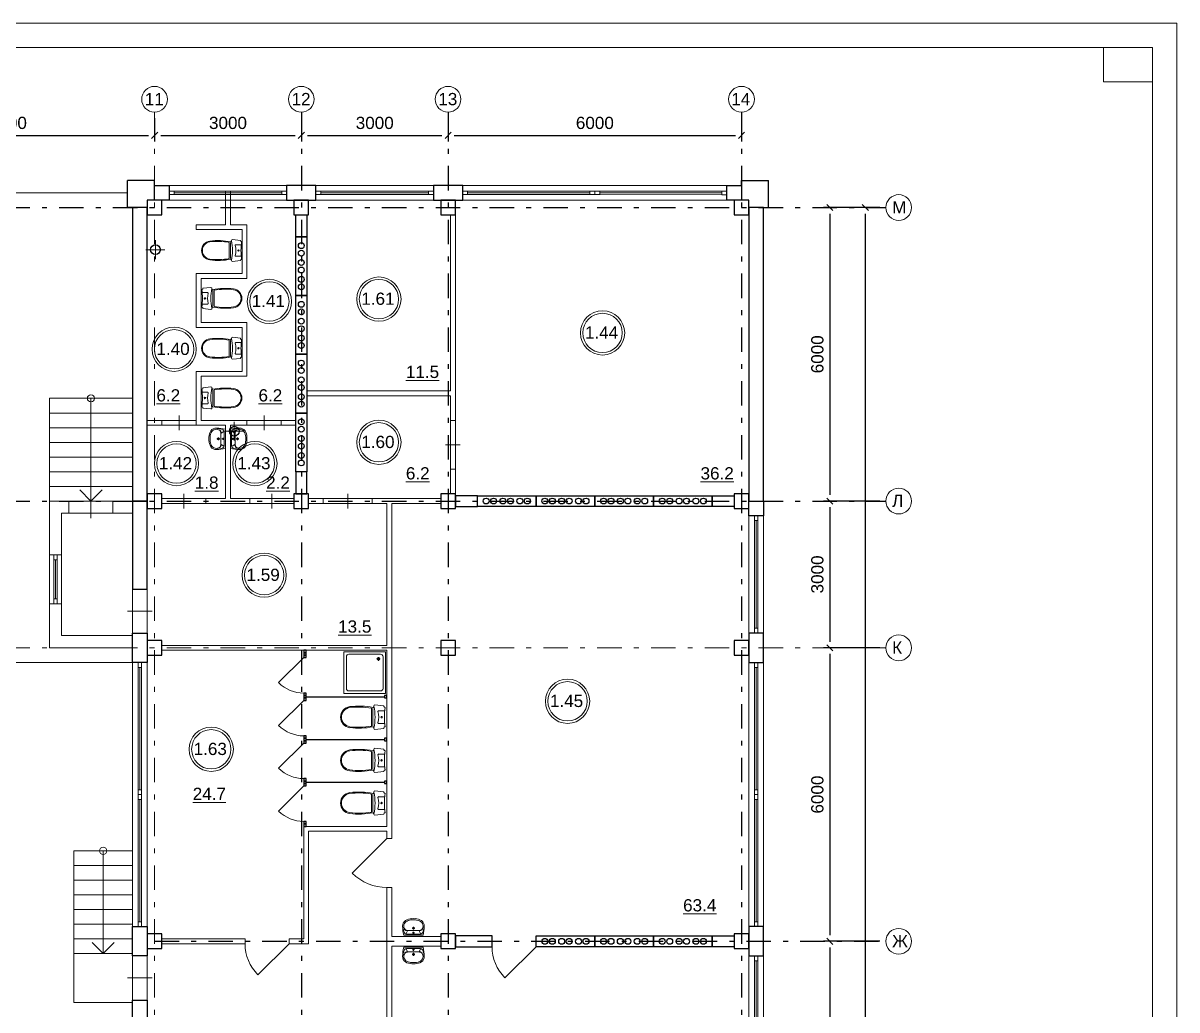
# Model space of a CAD drawing. Header units: metres. Extents: x -306 to 273, y -329 to 512.
# Drawn here: x 47.48 to 71.07, y 414.38 to 434.55 of the extents above; entities that cross this region are included whole.
import ezdxf
from ezdxf.enums import TextEntityAlignment as Align

# ---------------------------------------------------------------- set-up
doc = ezdxf.new("R2010")
doc.units = ezdxf.units.M
doc.header["$MEASUREMENT"] = 0
for name, pattern in [('( Dashdot )', [1.001, 0.5, -0.25, 0.001, -0.25]), ('DGN Style 3', [9.681301, 6.915215, -2.766086]), ('DGN Style 4', [17.066964, 8.528152, -4.264076, 0.01066, -4.264076])]:
    doc.linetypes.add(name, pattern=pattern)
doc.layers.get('DEFPOINTS').update_dxf_attribs({"lineweight": 0})
doc.layers.add('Level 50', color=7, linetype='Continuous', lineweight=0)
doc.styles.add('Standard_0', font='arial.ttf')
doc.styles.add('Style-Arial', font='arial.ttf')
doc.dimstyles.get("Standard").update_dxf_attribs({"dimtxt": 0.00018, "dimasz": 0.00018, "dimexe": 0.0002, "dimexo": 0.0625, "dimgap": 9e-05, "dimtad": 0, "dimtih": 1, "dimtoh": 1, "dimdec": 4, "dimlfac": 1000, "dimzin": 0, "dimdsep": 46, "dimtxsty": 'Standard_0', "dimcen": 9e-05, "dimadec": 0, "dimazin": 0, "dimtfac": 1, "dimtdec": 4, "dimtofl": 0, "dimtmove": 0, "dimatfit": 0, "dimfxl": 0.01, "dimfxlon": 1, "dimtolj": 1, "dimtzin": 0, "dimarcsym": 0})

# ---------------------------------------------------------------- blocks, each defined once
blk = doc.blocks.new('*U1661')
at = {"color": 7, "linetype": 'Continuous', "lineweight": 30}
for p, q in [((0.275, 0.275), (-0.275, 0.275)), ((-0.275, -0.275), (-0.275, 0.275)), ((0.275, 0.175), (0.275, 0.275)), ((-0.175, -0.275), (-0.275, -0.275))]:
    blk.add_line(p, q, dxfattribs=at)
blk = doc.blocks.new('*U1658')
at = {"color": 7, "linetype": 'Continuous', "lineweight": 0}
blk.add_line((-1.1, 0), (1.1, 0), dxfattribs=at)
at = {"color": 7, "linetype": 'Continuous', "lineweight": 13, "flags": 128}
for points in [[(-1.1, -0.035), (-1.2, -0.035), (-1.2, 0.035), (-1.1, 0.035), (-1.1, -0.035)], [(1.2, -0.035), (1.1, -0.035), (1.1, 0.035), (1.2, 0.035), (1.2, -0.035)]]:
    blk.add_lwpolyline(points, close=True, dxfattribs=at)
at = {"color": 7, "linetype": 'Continuous', "lineweight": 0, "flags": 128}
blk.add_lwpolyline([(-1.1, 0.035), (1.1, 0.035), (1.1, -0.035), (-1.1, -0.035), (-1.1, 0.035)], close=True, dxfattribs=at)
blk = doc.blocks.new('*U1656')
at = {"color": 7, "linetype": 'Continuous', "lineweight": 0}
blk.add_line((1.25, 0), (-1.25, 0), dxfattribs=at)
at = {"color": 7, "linetype": 'Continuous', "lineweight": 13, "flags": 128}
for points in [[(-1.35, 0.035), (-1.25, 0.035), (-1.25, -0.035), (-1.35, -0.035), (-1.35, 0.035)], [(1.25, 0.035), (1.35, 0.035), (1.35, -0.035), (1.25, -0.035), (1.25, 0.035)]]:
    blk.add_lwpolyline(points, close=True, dxfattribs=at)
at = {"color": 7, "linetype": 'Continuous', "lineweight": 0, "flags": 128}
blk.add_lwpolyline([(-1.25, 0.035), (1.25, 0.035), (1.25, -0.035), (-1.25, -0.035), (-1.25, 0.035)], close=True, dxfattribs=at)
blk = doc.blocks.new('*U1657')
at = {"color": 7, "linetype": 'Continuous', "lineweight": 0}
blk.add_line((1.25, 0.001), (-1.25, -0.001), dxfattribs=at)
at = {"color": 7, "linetype": 'Continuous', "lineweight": 13, "flags": 128}
for points in [[(-1.35, 0.034), (-1.25, 0.034), (-1.25, -0.036), (-1.35, -0.036), (-1.35, 0.034)], [(1.25, 0.036), (1.35, 0.036), (1.35, -0.034), (1.25, -0.034), (1.25, 0.036)]]:
    blk.add_lwpolyline(points, close=True, dxfattribs=at)
at = {"color": 7, "linetype": 'Continuous', "lineweight": 0, "flags": 128}
blk.add_lwpolyline([(-1.25, 0.034), (1.25, 0.036), (1.25, -0.034), (-1.25, -0.036), (-1.25, 0.034)], close=True, dxfattribs=at)
blk = doc.blocks.new('*U1655')
at = {"color": 7, "linetype": 'Continuous', "lineweight": 30, "flags": 128}
blk.add_lwpolyline([(-0.11, -0.6), (-0.11, 0.6), (0.11, 0.6), (0.11, -0.6), (-0.11, -0.6)], close=True, dxfattribs=at)
at = {"color": 7, "linetype": 'Continuous', "lineweight": 30}
for centre in [(0, 0.421), (0, 0.268), (0, 0.077), (0, -0.077), (0, -0.268), (0, -0.421)]:
    blk.add_circle(centre, 0.06, dxfattribs=at)
blk = doc.blocks.new('*U1740')
at = {"color": 7, "linetype": 'Continuous', "lineweight": 0}
blk.add_line((0, 0.15), (0, -0.15), dxfattribs=at)
at = {"color": 7, "linetype": 'Continuous', "lineweight": 0, "flags": 128}
blk.add_lwpolyline([(-0.5, 0.05), (0.5, 0.05), (0.5, -0.05), (-0.5, -0.05), (-0.5, 0.05)], close=True, dxfattribs=at)
blk = doc.blocks.new('*U1691')
at = {"color": 7, "linetype": 'Continuous', "lineweight": 0}
blk.add_line((0, 0.15), (0, -0.15), dxfattribs=at)
at = {"color": 7, "linetype": 'Continuous', "lineweight": 0, "flags": 128}
blk.add_lwpolyline([(-0.45, 0.05), (0.45, 0.05), (0.45, -0.05), (-0.45, -0.05), (-0.45, 0.05)], close=True, dxfattribs=at)
blk = doc.blocks.new('ум9')
at = {"color": 252, "lineweight": 13}
for p, q in [((0.317, 0), (-0.317, 0)), ((-0.237, -0.059), (-0.19, -0.143)), ((0.228, -0.039), (-0.228, -0.039)), ((0.185, -0.156), (-0.171, -0.156)), ((0.046, -0.234), (-0.046, -0.234)), ((0.035, -0.08), (-0.035, -0.08)), ((0, -0.115), (0, -0.045)), ((0, -0.189), (0, -0.28)), ((0.237, -0.059), (0.19, -0.143))]:
    blk.add_line(p, q, dxfattribs=at)
for centre, radius in [((0, -0.234), 0.0351), ((0, -0.08), 0.0221), ((0, -0.234), 0.0221)]:
    blk.add_circle(centre, radius, dxfattribs=at)
for centre, radius, start, end in [((1.163, -0.334), 1.518, 167.3206, 178.6525), ((-0.135, -0.304), 0.22, 178.312, 234.1043), ((-0.355, -0.298), 0.00065, 358.312, 358.6525), ((0.089, -0.267), 0.429, 154.5977, 180.3349), ((-0.317, -0.001), 0.00065, 90, 167.3206), ((-0.135, -0.303), 0.18, 141.0504, 245.2718), ((-0.228, -0.117), 0.078, 90, 154.5977), ((-0.135, -0.303), 0.193, 141.0504, 147.7493), ((-0.181, -0.302), 0.159, 98.7111, 129.9424), ((-0.181, -0.302), 0.146, 86.1548, 129.9424), ((0.181, -0.302), 0.146, 50.0576, 93.8452), ((0.181, -0.302), 0.159, 50.0576, 81.2889), ((0.135, -0.303), 0.18, 294.7282, 38.9496), ((0.228, -0.117), 0.078, 25.4023, 90), ((0.135, -0.304), 0.22, 305.8957, 1.688), ((0.135, -0.303), 0.193, 32.2507, 38.9496), ((-0.089, -0.267), 0.429, 359.6651, 25.4023), ((0.317, -0.001), 0.00065, 12.6794, 90), ((-1.163, -0.334), 1.518, 1.3475, 12.6794), ((0.355, -0.298), 0.00065, 181.3475, 181.688), ((-0.035, -0.093), 0.452, 239.6448, 267.5368), ((-0.035, -0.093), 0.413, 244.8898, 267.5368), ((0, 0.104), 0.65, 265.1692, 274.8308), ((0, 0.104), 0.611, 265.1692, 274.8308), ((0.035, -0.093), 0.413, 272.4632, 300.3552), ((0.035, -0.093), 0.452, 272.4632, 300.3552)]:
    blk.add_arc(centre, radius, start, end, dxfattribs=at)
blk = doc.blocks.new('ун2')
at = {"color": 252, "lineweight": 13}
for p, q in [((-0.131, -0.114), (-0.131, 0.006)), ((0.131, -0.114), (0.131, 0.006)), ((-0.25, -0.194), (-0.229, -0.012)), ((0, -0.235), (-0.168, -0.235)), ((0, -0.235), (0.168, -0.235)), ((0.25, -0.194), (0.229, -0.012)), ((0, -0.266), (-0.184, -0.266)), ((0, -0.266), (0.184, -0.266))]:
    blk.add_line(p, q, dxfattribs=at)
blk.add_circle((0, -0.058), 0.0157, dxfattribs=at)
for centre, radius, start, end in [((-0.225, 0.014), 0.0259, 262.0147, 1.5137), ((0, 1.373), 1.373, 261.6431, 278.3569), ((0.225, 0.014), 0.0258, 178.1572, 278.1058), ((-0.226, -0.192), 0.0242, 185.3126, 270.5398), ((0, -1.267), 1.076, 77.8721, 102.1279), ((1.292, -0.524), 1.518, 168.8327, 186.9654), ((-0.169, -0.152), 0.0829, 229.7034, 270.7895), ((-0.115, -0.115), 0.0166, 175.2998, 270.088), ((0, -0.594), 0.477, 76.0614, 103.9386), ((0.115, -0.115), 0.0166, 269.912, 4.7002), ((0.169, -0.152), 0.0829, 269.2105, 310.2966), ((-1.292, -0.524), 1.518, 353.0346, 11.1673), ((0.226, -0.192), 0.0242, 269.4602, 354.6874), ((1.29, -0.524), 1.497, 170.087, 187.0749), ((-1.29, -0.524), 1.497, 352.9251, 9.913), ((0, -0.679), 0.217, 187.7539, 269.9084), ((0, -0.679), 0.198, 188.5249, 269.9084), ((0, -0.679), 0.198, 270.0916, 351.4751), ((0, -0.679), 0.217, 270.0916, 352.2461)]:
    blk.add_arc(centre, radius, start, end, dxfattribs=at)
blk = doc.blocks.new('*U1692')
at = {"color": 7, "linetype": 'Continuous', "lineweight": 13}
for radius in [0.452, 0.402]:
    blk.add_circle((0, 0), radius, dxfattribs=at)
at = {"color": 7, "linetype": 'Continuous', "lineweight": 13, "style": 'Style-Arial'}
blk.add_text('1.44', height=0.25, dxfattribs=at).set_placement((-0.361, 0.133), align=Align.TOP_LEFT)
blk = doc.blocks.new('*U1693')
at = {"color": 7, "linetype": 'Continuous', "lineweight": 13}
for radius in [0.452, 0.402]:
    blk.add_circle((0, 0), radius, dxfattribs=at)
at = {"color": 7, "linetype": 'Continuous', "lineweight": 13, "style": 'Style-Arial'}
blk.add_text('1.41', height=0.25, dxfattribs=at).set_placement((-0.361, 0.133), align=Align.TOP_LEFT)
blk = doc.blocks.new('*U1694')
at = {"color": 7, "linetype": 'Continuous', "lineweight": 13}
for radius in [0.452, 0.402]:
    blk.add_circle((0, 0), radius, dxfattribs=at)
at = {"color": 7, "linetype": 'Continuous', "lineweight": 13, "style": 'Style-Arial'}
blk.add_text('1.40', height=0.25, dxfattribs=at).set_placement((-0.361, 0.133), align=Align.TOP_LEFT)
blk = doc.blocks.new('*U1695')
at = {"color": 7, "linetype": 'Continuous', "lineweight": 13}
for radius in [0.452, 0.402]:
    blk.add_circle((0, 0), radius, dxfattribs=at)
at = {"color": 7, "linetype": 'Continuous', "lineweight": 13, "style": 'Style-Arial'}
blk.add_text('1.43', height=0.25, dxfattribs=at).set_placement((-0.361, 0.133), align=Align.TOP_LEFT)
blk = doc.blocks.new('*U1696')
at = {"color": 7, "linetype": 'Continuous', "lineweight": 13}
for radius in [0.452, 0.402]:
    blk.add_circle((0, 0), radius, dxfattribs=at)
at = {"color": 7, "linetype": 'Continuous', "lineweight": 13, "style": 'Style-Arial'}
blk.add_text('1.42', height=0.25, dxfattribs=at).set_placement((-0.361, 0.133), align=Align.TOP_LEFT)
blk = doc.blocks.new('*U1697')
at = {"color": 7, "linetype": 'Continuous', "lineweight": 13}
for radius in [0.452, 0.402]:
    blk.add_circle((0, 0), radius, dxfattribs=at)
at = {"color": 7, "linetype": 'Continuous', "lineweight": 13, "style": 'Style-Arial'}
blk.add_text('1.45', height=0.25, dxfattribs=at).set_placement((-0.361, 0.133), align=Align.TOP_LEFT)
blk = doc.blocks.new('*U1662')
at = {"color": 7, "linetype": 'Continuous', "lineweight": 0, "flags": 128}
blk.add_lwpolyline([(42.05, 29.7), (42.05, -29.7), (-42.05, -29.7), (-42.05, 29.7), (42.05, 29.7)], close=True, dxfattribs=at)
at = {"layer": 'Level 50', "color": 7, "linetype": 'Continuous', "lineweight": 13}
for p, q in [((41.55, 29.2), (-40.05, 29.2)), ((40.55, 29.2), (40.55, 28.5)), ((41.55, 29.2), (41.55, -29.2)), ((40.55, 28.5), (41.55, 28.5))]:
    blk.add_line(p, q, dxfattribs=at)
blk = doc.blocks.new('_Oblique-1')
at = {"color": 0, "linetype": 'ByBlock', "lineweight": -2}
blk.add_line((0.5, 0.5), (-0.5, -0.5), dxfattribs=at)
blk = doc.blocks.new('*D2280')
at = {"color": 0, "linetype": 'Continuous', "lineweight": -2, "transparency": 16777216}
for p, q in [((64.99, 430.779), (63.844, 430.779)), ((63.969, 430.654), (63.969, 424.904)), ((64.99, 424.779), (63.844, 424.779))]:
    blk.add_line(p, q, dxfattribs=at)
at = {"layer": 'DEFPOINTS', "color": 0, "linetype": 'Continuous', "lineweight": 0, "transparency": 16777216}
for p in [(65.115, 430.779), (63.969, 424.779), (65.115, 424.779)]:
    blk.add_point(p, dxfattribs=at)
at = {"color": 0, "linetype": 'Continuous', "lineweight": -2, "transparency": 16777216, "xscale": 0.125, "yscale": 0.125, "zscale": 0.125}
for p, rotation in [((63.969, 430.779), 90), ((63.969, 424.779), 270)]:
    blk.add_blockref('_Oblique-1', p, dxfattribs=dict(at, rotation=rotation))
at = {"color": 0, "linetype": 'Continuous', "lineweight": 0, "transparency": 16777216, "insert": (63.716, 427.779), "char_height": 0.25, "attachment_point": 5, "rotation": 90, "style": 'Style-Arial'}
blk.add_mtext('\\A1;6000', dxfattribs=at)
blk = doc.blocks.new('*D2281')
at = {"color": 0, "linetype": 'Continuous', "lineweight": -2, "transparency": 16777216}
for p, q in [((64.99, 430.779), (64.571, 430.779)), ((64.696, 388.904), (64.696, 430.654)), ((64.99, 388.779), (64.571, 388.779))]:
    blk.add_line(p, q, dxfattribs=at)
at = {"layer": 'DEFPOINTS', "color": 0, "linetype": 'Continuous', "lineweight": 0, "transparency": 16777216}
for p in [(64.696, 430.779), (65.115, 430.779), (65.115, 388.779)]:
    blk.add_point(p, dxfattribs=at)
at = {"color": 0, "linetype": 'Continuous', "lineweight": -2, "transparency": 16777216, "xscale": 0.125, "yscale": 0.125, "zscale": 0.125}
for p, rotation in [((64.696, 430.779), 90), ((64.696, 388.779), 270)]:
    blk.add_blockref('_Oblique-1', p, dxfattribs=dict(at, rotation=rotation))
at = {"color": 0, "linetype": 'Continuous', "lineweight": 0, "transparency": 16777216, "insert": (64.444, 409.779), "char_height": 0.25, "attachment_point": 5, "rotation": 90, "style": 'Style-Arial'}
blk.add_mtext('\\A1;42000', dxfattribs=at)
blk = doc.blocks.new('*U1659')
at = {"color": 7, "linetype": 'Continuous', "lineweight": 0}
for p in [(-0.227, 0.114), (0.227, 0.114)]:
    blk.add_line(p, (0, -0.114), dxfattribs=at)
blk = doc.blocks.new('*U2071')
at = {"color": 7, "linetype": 'Continuous', "lineweight": 13}
for radius in [0.452, 0.402]:
    blk.add_circle((0, 0), radius, dxfattribs=at)
at = {"color": 7, "linetype": 'Continuous', "lineweight": 13, "style": 'Style-Arial'}
blk.add_text('1.60', height=0.25, dxfattribs=at).set_placement((-0.361, 0.133), align=Align.TOP_LEFT)
blk = doc.blocks.new('*U2072')
at = {"color": 7, "linetype": 'Continuous', "lineweight": 13}
for radius in [0.452, 0.402]:
    blk.add_circle((0, 0), radius, dxfattribs=at)
at = {"color": 7, "linetype": 'Continuous', "lineweight": 13, "style": 'Style-Arial'}
blk.add_text('1.61', height=0.25, dxfattribs=at).set_placement((-0.361, 0.133), align=Align.TOP_LEFT)
blk = doc.blocks.new('*U2073')
at = {"color": 7, "linetype": 'Continuous', "lineweight": 13}
for radius in [0.452, 0.402]:
    blk.add_circle((0, 0), radius, dxfattribs=at)
at = {"color": 7, "linetype": 'Continuous', "lineweight": 13, "style": 'Style-Arial'}
blk.add_text('1.59', height=0.25, dxfattribs=at).set_placement((-0.361, 0.133), align=Align.TOP_LEFT)
blk = doc.blocks.new('*U2064')
at = {"color": 7, "linetype": 'Continuous', "lineweight": 13}
blk.add_line((0.354, 0.5), (-0.354, -0.207), dxfattribs=at)
at = {"color": 7, "linetype": 'Continuous', "lineweight": 0}
blk.add_arc((0.354, 0.5), 1, 225, 270, dxfattribs=at)
blk = doc.blocks.new('*U1690')
at = {"color": 252, "lineweight": 13}
for p, q in [((-0.318, -0.281), (-0.243, -0.281)), ((-0.281, -0.243), (-0.281, -0.318))]:
    blk.add_line(p, q, dxfattribs=at)
at = {"color": 252, "linetype": 'Continuous', "lineweight": 13, "flags": 128}
blk.add_lwpolyline([(-0.425, 0.425), (-0.425, -0.425), (0.425, -0.425), (0.425, 0.425), (-0.425, 0.425)], close=True, dxfattribs=at)
for points in [[(-0.375, 0.325), (-0.375, -0.325)], [(0.325, 0.375), (-0.325, 0.375)], [(0.375, -0.325), (0.375, 0.325)], [(-0.325, -0.375), (0.325, -0.375)]]:
    blk.add_lwpolyline(points, dxfattribs=at)
at = {"color": 252, "lineweight": 13}
for radius in [0.0291, 0.0183]:
    blk.add_circle((-0.281, -0.281), radius, dxfattribs=at)
at = {"color": 252, "linetype": 'Continuous', "lineweight": 13, "extrusion": (0, 0, -1)}
for centre, start, end in [((0.325, 0.325), 0, 90), ((-0.325, 0.325), 90, 180), ((0.325, -0.325), 270, 0), ((-0.325, -0.325), 180, 270)]:
    blk.add_arc(centre, 0.05, start, end, dxfattribs=at)
blk = doc.blocks.new('*U1893')
at = {"color": 7, "linetype": 'DGN Style 4', "lineweight": 0}
for p, q in [((-0.194, 0), (0.194, 0)), ((0, 0.194), (0, -0.193))]:
    blk.add_line(p, q, dxfattribs=at)
at = {"color": 92, "linetype": 'Continuous', "lineweight": 30}
blk.add_circle((0, 0), 0.1, dxfattribs=at)
blk = doc.blocks.new('*U1897')
at = {"color": 7, "linetype": 'Continuous', "lineweight": 13}
for radius in [0.452, 0.402]:
    blk.add_circle((0, 0), radius, dxfattribs=at)
at = {"color": 7, "linetype": 'Continuous', "lineweight": 13, "style": 'Style-Arial'}
blk.add_text('1.63', height=0.25, dxfattribs=at).set_placement((-0.361, 0.133), align=Align.TOP_LEFT)
blk = doc.blocks.new('*D2634')
at = {"color": 0, "linetype": 'Continuous', "lineweight": -2, "transparency": 16777216}
for p, q in [((64.99, 424.779), (63.844, 424.779)), ((63.969, 424.654), (63.969, 421.904)), ((64.99, 421.779), (63.844, 421.779))]:
    blk.add_line(p, q, dxfattribs=at)
at = {"layer": 'DEFPOINTS', "color": 0, "linetype": 'Continuous', "lineweight": 0, "transparency": 16777216}
for p in [(65.115, 424.779), (63.969, 421.779), (65.115, 421.779)]:
    blk.add_point(p, dxfattribs=at)
at = {"color": 0, "linetype": 'Continuous', "lineweight": -2, "transparency": 16777216, "xscale": 0.125, "yscale": 0.125, "zscale": 0.125}
for p, rotation in [((63.969, 424.779), 90), ((63.969, 421.779), 270)]:
    blk.add_blockref('_Oblique-1', p, dxfattribs=dict(at, rotation=rotation))
at = {"color": 0, "linetype": 'Continuous', "lineweight": 0, "transparency": 16777216, "insert": (63.716, 423.279), "char_height": 0.25, "attachment_point": 5, "rotation": 90, "style": 'Style-Arial'}
blk.add_mtext('\\A1;3000', dxfattribs=at)
blk = doc.blocks.new('*D2635')
at = {"color": 0, "linetype": 'Continuous', "lineweight": -2, "transparency": 16777216}
for p, q in [((64.99, 421.779), (63.844, 421.779)), ((63.969, 421.654), (63.969, 415.904)), ((64.99, 415.779), (63.844, 415.779))]:
    blk.add_line(p, q, dxfattribs=at)
at = {"layer": 'DEFPOINTS', "color": 0, "linetype": 'Continuous', "lineweight": 0, "transparency": 16777216}
for p in [(65.115, 421.779), (63.969, 415.779), (65.115, 415.779)]:
    blk.add_point(p, dxfattribs=at)
at = {"color": 0, "linetype": 'Continuous', "lineweight": -2, "transparency": 16777216, "xscale": 0.125, "yscale": 0.125, "zscale": 0.125}
for p, rotation in [((63.969, 421.779), 90), ((63.969, 415.779), 270)]:
    blk.add_blockref('_Oblique-1', p, dxfattribs=dict(at, rotation=rotation))
at = {"color": 0, "linetype": 'Continuous', "lineweight": 0, "transparency": 16777216, "insert": (63.716, 418.779), "char_height": 0.25, "attachment_point": 5, "rotation": 90, "style": 'Style-Arial'}
blk.add_mtext('\\A1;6000', dxfattribs=at)
blk = doc.blocks.new('*D2636')
at = {"color": 0, "linetype": 'Continuous', "lineweight": -2, "transparency": 16777216}
for p, q in [((64.99, 415.779), (63.844, 415.779)), ((63.969, 415.654), (63.969, 409.904)), ((64.99, 409.779), (63.844, 409.779))]:
    blk.add_line(p, q, dxfattribs=at)
at = {"layer": 'DEFPOINTS', "color": 0, "linetype": 'Continuous', "lineweight": 0, "transparency": 16777216}
for p in [(65.115, 415.779), (63.969, 409.779), (65.115, 409.779)]:
    blk.add_point(p, dxfattribs=at)
at = {"color": 0, "linetype": 'Continuous', "lineweight": -2, "transparency": 16777216, "xscale": 0.125, "yscale": 0.125, "zscale": 0.125}
for p, rotation in [((63.969, 415.779), 90), ((63.969, 409.779), 270)]:
    blk.add_blockref('_Oblique-1', p, dxfattribs=dict(at, rotation=rotation))
at = {"color": 0, "linetype": 'Continuous', "lineweight": 0, "transparency": 16777216, "insert": (63.716, 412.779), "char_height": 0.25, "attachment_point": 5, "rotation": 90, "style": 'Style-Arial'}
blk.add_mtext('\\A1;6000', dxfattribs=at)
blk = doc.blocks.new('*D2644')
at = {"color": 0, "linetype": 'Continuous', "lineweight": -2, "transparency": 16777216}
for p, q in [((44.166, 432.604), (44.166, 432.13)), ((50.166, 432.604), (50.166, 432.13)), ((44.291, 432.255), (50.041, 432.255))]:
    blk.add_line(p, q, dxfattribs=at)
at = {"layer": 'DEFPOINTS', "color": 0, "linetype": 'Continuous', "lineweight": 0, "transparency": 16777216}
for p in [(44.166, 432.729), (50.166, 432.729), (50.166, 432.255)]:
    blk.add_point(p, dxfattribs=at)
at = {"color": 0, "linetype": 'Continuous', "lineweight": -2, "transparency": 16777216, "xscale": 0.125, "yscale": 0.125, "zscale": 0.125, "rotation": 180}
blk.add_blockref('_Oblique-1', (44.166, 432.255), dxfattribs=at)
at = {"color": 0, "linetype": 'Continuous', "lineweight": -2, "transparency": 16777216, "xscale": 0.125, "yscale": 0.125, "zscale": 0.125}
blk.add_blockref('_Oblique-1', (50.166, 432.255), dxfattribs=at)
at = {"color": 0, "linetype": 'Continuous', "lineweight": 0, "transparency": 16777216, "insert": (47.166, 432.508), "char_height": 0.25, "attachment_point": 5, "style": 'Style-Arial'}
blk.add_mtext('\\A1;6000', dxfattribs=at)
blk = doc.blocks.new('*D2645')
at = {"color": 0, "linetype": 'Continuous', "lineweight": -2, "transparency": 16777216}
for p, q in [((50.166, 432.604), (50.166, 432.13)), ((53.166, 432.604), (53.166, 432.13)), ((50.291, 432.255), (53.041, 432.255))]:
    blk.add_line(p, q, dxfattribs=at)
at = {"layer": 'DEFPOINTS', "color": 0, "linetype": 'Continuous', "lineweight": 0, "transparency": 16777216}
for p in [(50.166, 432.729), (53.166, 432.729), (53.166, 432.255)]:
    blk.add_point(p, dxfattribs=at)
at = {"color": 0, "linetype": 'Continuous', "lineweight": -2, "transparency": 16777216, "xscale": 0.125, "yscale": 0.125, "zscale": 0.125, "rotation": 180}
blk.add_blockref('_Oblique-1', (50.166, 432.255), dxfattribs=at)
at = {"color": 0, "linetype": 'Continuous', "lineweight": -2, "transparency": 16777216, "xscale": 0.125, "yscale": 0.125, "zscale": 0.125}
blk.add_blockref('_Oblique-1', (53.166, 432.255), dxfattribs=at)
at = {"color": 0, "linetype": 'Continuous', "lineweight": 0, "transparency": 16777216, "insert": (51.666, 432.508), "char_height": 0.25, "attachment_point": 5, "style": 'Style-Arial'}
blk.add_mtext('\\A1;3000', dxfattribs=at)
blk = doc.blocks.new('*D2646')
at = {"color": 0, "linetype": 'Continuous', "lineweight": -2, "transparency": 16777216}
for p, q in [((53.166, 432.604), (53.166, 432.13)), ((56.166, 432.604), (56.166, 432.13)), ((53.291, 432.255), (56.041, 432.255))]:
    blk.add_line(p, q, dxfattribs=at)
at = {"layer": 'DEFPOINTS', "color": 0, "linetype": 'Continuous', "lineweight": 0, "transparency": 16777216}
for p in [(53.166, 432.729), (56.166, 432.729), (56.166, 432.255)]:
    blk.add_point(p, dxfattribs=at)
at = {"color": 0, "linetype": 'Continuous', "lineweight": -2, "transparency": 16777216, "xscale": 0.125, "yscale": 0.125, "zscale": 0.125, "rotation": 180}
blk.add_blockref('_Oblique-1', (53.166, 432.255), dxfattribs=at)
at = {"color": 0, "linetype": 'Continuous', "lineweight": -2, "transparency": 16777216, "xscale": 0.125, "yscale": 0.125, "zscale": 0.125}
blk.add_blockref('_Oblique-1', (56.166, 432.255), dxfattribs=at)
at = {"color": 0, "linetype": 'Continuous', "lineweight": 0, "transparency": 16777216, "insert": (54.666, 432.508), "char_height": 0.25, "attachment_point": 5, "style": 'Style-Arial'}
blk.add_mtext('\\A1;3000', dxfattribs=at)
blk = doc.blocks.new('*D2647')
at = {"color": 0, "linetype": 'Continuous', "lineweight": -2, "transparency": 16777216}
for p, q in [((56.166, 432.604), (56.166, 432.13)), ((56.291, 432.255), (62.041, 432.255)), ((62.166, 432.354), (62.166, 432.13))]:
    blk.add_line(p, q, dxfattribs=at)
at = {"layer": 'DEFPOINTS', "color": 0, "linetype": 'Continuous', "lineweight": 0, "transparency": 16777216}
for p in [(56.166, 432.729), (62.166, 432.479), (62.166, 432.255)]:
    blk.add_point(p, dxfattribs=at)
at = {"color": 0, "linetype": 'Continuous', "lineweight": -2, "transparency": 16777216, "xscale": 0.125, "yscale": 0.125, "zscale": 0.125, "rotation": 180}
blk.add_blockref('_Oblique-1', (56.166, 432.255), dxfattribs=at)
at = {"color": 0, "linetype": 'Continuous', "lineweight": -2, "transparency": 16777216, "xscale": 0.125, "yscale": 0.125, "zscale": 0.125}
blk.add_blockref('_Oblique-1', (62.166, 432.255), dxfattribs=at)
at = {"color": 0, "linetype": 'Continuous', "lineweight": 0, "transparency": 16777216, "insert": (59.166, 432.508), "char_height": 0.25, "attachment_point": 5, "style": 'Style-Arial'}
blk.add_mtext('\\A1;6000', dxfattribs=at)

msp = doc.modelspace()

# ---------------------------------------------------------------- linework, layer by layer
at = {"color": 1, "linetype": '( Dashdot )', "lineweight": 0}
for p, q in [((50.16618452, 432.72924535), (50.16618452, 384.20583039)), ((-6.78540339, 421.77924535), (65.11459661, 421.77924535))]:
    msp.add_line(p, q, dxfattribs=at)
at = {"color": 1, "linetype": '( Dashdot )'}
for p, q in [((53.16618452, 432.72924535), (53.16618452, 384.20583039)), ((56.16618452, 432.72924535), (56.16618452, 384.20583039)), ((62.16618452, 432.72924535), (62.16618452, 384.20583039)), ((-6.78540339, 430.77924535), (65.11459661, 430.77924535)), ((-6.78540339, 424.77924535), (65.11459661, 424.77924535)), ((50.16618452, 415.77924535), (65.11459661, 415.77924535))]:
    msp.add_line(p, q, dxfattribs=at)
at = {"color": 7, "linetype": 'DGN Style 3', "lineweight": 13}
for p, q in [((49.61459661, 431.07924535), (20.65945957, 431.07924535)), ((49.71459661, 421.47924535), (20.61459661, 421.47924535))]:
    msp.add_line(p, q, dxfattribs=at)
at = {"color": 7, "linetype": 'Continuous', "lineweight": 13}
for p, q in [((51.61459661, 431.04424535), (51.61459661, 430.42924535)), ((51.71459661, 431.04424535), (51.71459661, 430.42924535)), ((56.21459661, 430.62924535), (56.21459661, 427.02924535)), ((56.31459661, 430.62924535), (56.31459661, 426.42924535)), ((51.01459661, 430.32924535), (51.01459661, 430.42924535)), ((51.61459661, 430.42924535), (51.01459661, 430.42924535)), ((51.95459661, 430.32924535), (51.01459661, 430.32924535)), ((52.05459661, 430.42924535), (51.71459661, 430.42924535)), ((51.95459661, 429.42924535), (51.95459661, 430.32924535)), ((52.05459661, 429.32924535), (52.05459661, 430.42924535)), ((51.95459661, 429.42924535), (51.01459661, 429.42924535)), ((51.01459661, 428.32924535), (51.01459661, 429.42924535)), ((52.05459661, 429.32924535), (51.11459661, 429.32924535)), ((51.11459661, 428.42924535), (51.11459661, 429.32924535)), ((52.05459661, 428.42924535), (51.11459661, 428.42924535)), ((52.05459661, 428.42924535), (52.05459661, 427.32924535)), ((51.95459661, 428.32924535), (51.01459661, 428.32924535)), ((51.95459661, 428.32924535), (51.95459661, 427.42924535)), ((51.95459661, 427.42924535), (51.01459661, 427.42924535)), ((51.01459661, 427.42924535), (51.01459661, 426.32924535)), ((52.05459661, 427.32924535), (51.11459661, 427.32924535)), ((51.11459661, 427.32924535), (51.11459661, 426.42924535)), ((53.27459661, 427.02924535), (56.21459661, 427.02924535)), ((49.71459661, 426.87924535), (48.01459661, 426.87924535)), ((48.01459661, 426.87924535), (48.01459661, 424.77924535)), ((53.27459661, 426.92924535), (56.21459661, 426.92924535)), ((56.21459661, 426.92924535), (56.21459661, 426.42924535)), ((50.31459661, 426.42924535), (50.01459661, 426.42924535)), ((50.31459661, 426.32924535), (50.01459661, 426.32924535)), ((50.31459661, 426.42924535), (50.31459661, 426.32924535)), ((51.61459661, 426.32924535), (51.01459661, 426.32924535)), ((52.05459661, 426.42924535), (51.11459661, 426.42924535)), ((51.61459661, 426.32924535), (51.61459661, 424.82924535)), ((51.71459661, 426.32924535), (51.71459661, 424.82924535)), ((52.05459661, 426.32924535), (51.71459661, 426.32924535)), ((52.05459661, 426.42924535), (52.05459661, 426.32924535)), ((52.75459661, 426.42924535), (52.75459661, 426.32924535)), ((52.75459661, 426.42924535), (53.05459661, 426.42924535)), ((52.75459661, 426.32924535), (53.05459661, 426.32924535)), ((56.31459661, 426.42924535), (56.21459661, 426.42924535)), ((56.31459661, 425.42924535), (56.21459661, 425.42924535)), ((56.21459661, 425.42924535), (56.21459661, 424.92924535)), ((56.31459661, 425.42924535), (56.31459661, 424.92924535)), ((48.01459661, 423.67924535), (48.01459661, 424.77924535)), ((48.01459661, 424.77924535), (48.41459661, 424.77924535)), ((48.41459661, 424.77924535), (48.41459661, 424.52924535)), ((49.31459661, 424.77924535), (49.31459661, 424.52924535)), ((49.31459661, 424.77924535), (49.71459661, 424.77924535)), ((50.31459661, 424.72924535), (50.31459661, 424.82924535)), ((51.21459661, 424.72924535), (51.21459661, 424.82924535)), ((51.21459661, 424.82924535), (51.61459661, 424.82924535)), ((52.11459661, 424.72924535), (51.21459661, 424.72924535)), ((51.71459661, 424.82924535), (52.11459661, 424.82924535)), ((52.11459661, 424.72924535), (52.11459661, 424.82924535)), ((53.01459661, 424.72924535), (53.01459661, 424.82924535)), ((53.61459661, 424.72924535), (53.61459661, 424.82924535)), ((54.61459661, 424.72924535), (54.61459661, 424.82924535)), ((54.91459661, 424.72924535), (54.91459661, 421.82924535)), ((55.01459661, 424.72924535), (55.01459661, 417.87924535)), ((48.26459661, 423.67924535), (48.26459661, 424.52924535)), ((48.26459661, 424.52924535), (48.41459661, 424.52924535)), ((49.31459661, 424.52924535), (49.71459661, 424.52924535)), ((48.01459661, 421.77924535), (48.01459661, 422.67924535)), ((48.26459661, 422.02924535), (48.26459661, 422.67924535)), ((50.31459661, 421.82924535), (54.91459661, 421.82924535)), ((50.31459661, 421.72924535), (54.91459661, 421.72924535)), ((54.91459661, 421.72924535), (54.91459661, 418.12924535)), ((53.21459661, 415.82924535), (53.21459661, 418.12924535)), ((53.21459661, 418.12924535), (54.91459661, 418.12924535)), ((53.31459661, 415.72924535), (53.31459661, 418.02924535)), ((53.31459661, 418.02924535), (54.91459661, 418.02924535)), ((54.91459661, 418.02924535), (54.91459661, 417.87924535)), ((55.01459661, 417.87924535), (54.91459661, 417.87924535)), ((49.71459661, 417.62924535), (48.51459661, 417.62924535)), ((48.51459661, 417.62924535), (48.51459661, 414.52924535)), ((49.71459661, 417.62924535), (49.71459661, 415.52924535)), ((55.01459661, 416.87924535), (54.91459661, 416.87924535)), ((54.91459661, 416.87924535), (54.91459661, 408.87924535)), ((55.01459661, 416.87924535), (55.01459661, 415.87924535)), ((50.31459661, 415.82924535), (52.01459661, 415.82924535)), ((50.31459661, 415.72924535), (52.01459661, 415.72924535)), ((52.01459661, 415.72924535), (52.01459661, 415.82924535)), ((52.91459661, 415.72924535), (52.2782005, 415.09284925)), ((52.91459661, 415.72924535), (52.91459661, 415.82924535)), ((52.91459661, 415.82924535), (53.21459661, 415.82924535)), ((52.91459661, 415.72924535), (53.31459661, 415.72924535)), ((55.01459661, 415.67924535), (55.01459661, 408.87924535)), ((57.96459661, 415.66924535), (57.3282005, 415.03284925)), ((49.71459661, 415.52924535), (48.51459661, 415.52924535)), ((49.71459661, 414.52924535), (48.51459661, 414.52924535))]:
    msp.add_line(p, q, dxfattribs=at)
at = {"color": 7, "linetype": 'Continuous', "lineweight": 0}
for p, q in [((48.86459661, 426.87924535), (48.86459661, 424.77924535)), ((49.71459661, 426.57924535), (48.01459661, 426.57924535)), ((50.66459661, 426.52924535), (50.66459661, 426.22924535)), ((52.40459661, 426.52924535), (52.40459661, 426.22924535)), ((49.71459661, 426.27924535), (48.01459661, 426.27924535)), ((49.71459661, 425.97924535), (48.01459661, 425.97924535)), ((49.71459661, 425.67924535), (48.01459661, 425.67924535)), ((49.71459661, 425.37924535), (48.01459661, 425.37924535)), ((49.71459661, 425.07924535), (48.01459661, 425.07924535)), ((48.86459661, 424.87924535), (48.86459661, 424.42924535)), ((48.13959661, 423.57924535), (48.13959661, 422.77924535)), ((49.61459661, 422.52924535), (50.11459661, 422.52924535)), ((49.11459661, 417.62924535), (49.11459661, 415.52924535)), ((49.71459661, 417.32924535), (48.51459661, 417.32924535)), ((49.71459661, 417.02924535), (48.51459661, 417.02924535)), ((49.71459661, 416.72924535), (48.51459661, 416.72924535)), ((49.71459661, 416.42924535), (48.51459661, 416.42924535)), ((49.71459661, 416.12924535), (48.51459661, 416.12924535)), ((49.71459661, 415.82924535), (48.51459661, 415.82924535)), ((49.61459661, 415.02924535), (50.11459661, 415.02924535))]:
    msp.add_line(p, q, dxfattribs=at)
at = {"color": 252, "linetype": 'Continuous', "lineweight": 13}
for p, q in [((52.70194419, 421.06659294), (53.21459661, 421.57924535)), ((52.70194419, 420.19159294), (53.21459661, 420.70424535)), ((52.70194419, 419.31659294), (53.21459661, 419.82924535)), ((52.70194419, 418.44159294), (53.21459661, 418.95424535))]:
    msp.add_line(p, q, dxfattribs=at)
at = {"color": 252, "linetype": 'Continuous', "lineweight": 30}
for p, q in [((53.26459661, 420.77924535), (54.86459661, 420.77924535)), ((53.26459661, 419.90424535), (54.86459661, 419.90424535)), ((53.26459661, 419.02924535), (54.86459661, 419.02924535))]:
    msp.add_line(p, q, dxfattribs=at)
at = {"color": 7, "linetype": 'Continuous', "lineweight": 30, "flags": 128}
for points in [[(50.46459661, 430.92924535), (50.16459661, 430.92924535), (50.16459661, 431.22924535), (50.46459661, 431.22924535), (50.46459661, 430.92924535)], [(53.46459661, 431.22924535), (52.86459661, 431.22924535), (52.86459661, 430.92924535), (53.46459661, 430.92924535), (53.46459661, 431.22924535)], [(56.46459661, 431.22924535), (55.86459661, 431.22924535), (55.86459661, 430.92924535), (56.46459661, 430.92924535), (56.46459661, 431.22924535)], [(62.16459661, 430.92924535), (61.86459661, 430.92924535), (61.86459661, 431.22924535), (62.16459661, 431.22924535), (62.16459661, 430.92924535)], [(50.01459661, 424.77924535), (50.01459661, 430.77924535), (49.71459661, 430.77924535), (49.71459661, 424.77924535), (50.01459661, 424.77924535)], [(50.01459661, 430.92924535), (50.01459661, 430.62924535), (50.31459661, 430.62924535), (50.31459661, 430.92924535), (50.01459661, 430.92924535)], [(53.01459661, 430.92924535), (53.01459661, 430.62924535), (53.31459661, 430.62924535), (53.31459661, 430.92924535), (53.01459661, 430.92924535)], [(56.01459661, 430.92924535), (56.01459661, 430.62924535), (56.31459661, 430.62924535), (56.31459661, 430.92924535), (56.01459661, 430.92924535)], [(62.01459661, 430.92924535), (62.01459661, 430.62924535), (62.31459661, 430.62924535), (62.31459661, 430.92924535), (62.01459661, 430.92924535)], [(62.61459661, 424.77924535), (62.61459661, 430.77924535), (62.31459661, 430.77924535), (62.31459661, 424.77924535), (62.61459661, 424.77924535)], [(53.27459661, 430.17924535), (53.05459661, 430.17924535), (53.05459661, 430.62924535), (53.27459661, 430.62924535), (53.27459661, 430.17924535)], [(53.27459661, 425.37924535), (53.05459661, 425.37924535), (53.05459661, 424.92924535), (53.27459661, 424.92924535), (53.27459661, 425.37924535)], [(50.01459661, 424.92924535), (50.01459661, 424.62924535), (50.31459661, 424.62924535), (50.31459661, 424.92924535), (50.01459661, 424.92924535)], [(53.01459661, 424.92924535), (53.01459661, 424.62924535), (53.31459661, 424.62924535), (53.31459661, 424.92924535), (53.01459661, 424.92924535)], [(56.01459661, 424.92924535), (56.01459661, 424.62924535), (56.31459661, 424.62924535), (56.31459661, 424.92924535), (56.01459661, 424.92924535)], [(56.76459661, 424.66924535), (56.76459661, 424.88924535), (56.31459661, 424.88924535), (56.31459661, 424.66924535), (56.76459661, 424.66924535)], [(61.56459661, 424.66924535), (61.56459661, 424.88924535), (62.01459661, 424.88924535), (62.01459661, 424.66924535), (61.56459661, 424.66924535)], [(62.01459661, 424.92924535), (62.01459661, 424.62924535), (62.31459661, 424.62924535), (62.31459661, 424.92924535), (62.01459661, 424.92924535)], [(49.71459661, 422.97924535), (50.01459661, 422.97924535), (50.01459661, 424.77924535), (49.71459661, 424.77924535), (49.71459661, 422.97924535)], [(62.61459661, 424.47924535), (62.31459661, 424.47924535), (62.31459661, 424.77924535), (62.61459661, 424.77924535), (62.61459661, 424.47924535)], [(49.71459661, 421.47924535), (49.71459661, 422.07924535), (50.01459661, 422.07924535), (50.01459661, 421.47924535), (49.71459661, 421.47924535)], [(62.61459661, 421.47924535), (62.61459661, 422.07924535), (62.31459661, 422.07924535), (62.31459661, 421.47924535), (62.61459661, 421.47924535)], [(50.01459661, 421.92924535), (50.01459661, 421.62924535), (50.31459661, 421.62924535), (50.31459661, 421.92924535), (50.01459661, 421.92924535)], [(56.01459661, 421.92924535), (56.01459661, 421.62924535), (56.31459661, 421.62924535), (56.31459661, 421.92924535), (56.01459661, 421.92924535)], [(62.01459661, 421.92924535), (62.01459661, 421.62924535), (62.31459661, 421.62924535), (62.31459661, 421.92924535), (62.01459661, 421.92924535)], [(49.71459661, 415.47924535), (49.71459661, 416.07924535), (50.01459661, 416.07924535), (50.01459661, 415.47924535), (49.71459661, 415.47924535)], [(50.01459661, 415.92924535), (50.01459661, 415.62924535), (50.31459661, 415.62924535), (50.31459661, 415.92924535), (50.01459661, 415.92924535)], [(56.01459661, 415.92924535), (56.01459661, 415.62924535), (56.31459661, 415.62924535), (56.31459661, 415.92924535), (56.01459661, 415.92924535)], [(57.06459661, 415.66924535), (57.06459661, 415.88924535), (56.31459661, 415.88924535), (56.31459661, 415.66924535), (57.06459661, 415.66924535)], [(61.56459661, 415.66924535), (61.56459661, 415.88924535), (62.01459661, 415.88924535), (62.01459661, 415.66924535), (61.56459661, 415.66924535)], [(62.01459661, 415.92924535), (62.01459661, 415.62924535), (62.31459661, 415.62924535), (62.31459661, 415.92924535), (62.01459661, 415.92924535)], [(62.61459661, 415.47924535), (62.61459661, 416.07924535), (62.31459661, 416.07924535), (62.31459661, 415.47924535), (62.61459661, 415.47924535)], [(49.71459661, 414.57924535), (50.01459661, 414.57924535), (50.01459661, 414.07924535), (49.71459661, 414.07924535), (49.71459661, 414.57924535)]]:
    msp.add_lwpolyline(points, close=True, dxfattribs=at)
at = {"color": 7, "linetype": 'Continuous', "lineweight": 0, "flags": 128}
for points in [[(52.86459661, 431.22924535), (50.46459661, 431.22924535), (50.46459661, 430.92924535), (52.86459661, 430.92924535), (52.86459661, 431.22924535)], [(55.86459661, 431.22924535), (53.46459661, 431.22924535), (53.46459661, 430.92924535), (55.86459661, 430.92924535), (55.86459661, 431.22924535)], [(61.86459661, 431.22924535), (56.46459661, 431.22924535), (56.46459661, 430.92924535), (61.86459661, 430.92924535), (61.86459661, 431.22924535)], [(50.31459661, 426.42924535), (50.31459661, 426.32924535), (51.01459661, 426.32924535), (51.01459661, 426.42924535), (50.31459661, 426.42924535)], [(52.05459661, 426.42924535), (52.75459661, 426.42924535), (52.75459661, 426.32924535), (52.05459661, 426.32924535), (52.05459661, 426.42924535)], [(48.41459661, 424.77924535), (49.31459661, 424.77924535), (49.31459661, 424.52924535), (48.41459661, 424.52924535), (48.41459661, 424.77924535)], [(62.61459661, 422.07924535), (62.61459661, 424.47924535), (62.31459661, 424.47924535), (62.31459661, 422.07924535), (62.61459661, 422.07924535)], [(48.01459661, 423.67924535), (48.01459661, 422.67924535), (48.26459661, 422.67924535), (48.26459661, 423.67924535), (48.01459661, 423.67924535)], [(48.10459661, 423.57924535), (48.10459661, 422.77924535), (48.17459661, 422.77924535), (48.17459661, 423.57924535), (48.10459661, 423.57924535)], [(49.71459661, 422.97924535), (50.01459661, 422.97924535), (50.01459661, 422.07924535), (49.71459661, 422.07924535), (49.71459661, 422.97924535)], [(50.01459661, 416.07924535), (50.01459661, 421.47924535), (49.71459661, 421.47924535), (49.71459661, 416.07924535), (50.01459661, 416.07924535)], [(62.61459661, 416.07924535), (62.61459661, 421.47924535), (62.31459661, 421.47924535), (62.31459661, 416.07924535), (62.61459661, 416.07924535)], [(49.71459661, 415.47924535), (50.01459661, 415.47924535), (50.01459661, 414.57924535), (49.71459661, 414.57924535), (49.71459661, 415.47924535)], [(62.61459661, 410.07924535), (62.61459661, 415.47924535), (62.31459661, 415.47924535), (62.31459661, 410.07924535), (62.61459661, 410.07924535)]]:
    msp.add_lwpolyline(points, close=True, dxfattribs=at)
at = {"color": 7, "linetype": 'Continuous', "lineweight": 13, "flags": 128}
for points in [[(51.61459661, 431.04424535), (51.71459661, 431.04424535), (51.71459661, 431.11424535), (51.61459661, 431.11424535), (51.61459661, 431.04424535)], [(48.17459661, 423.57924535), (48.17459661, 423.67924535), (48.10459661, 423.67924535), (48.10459661, 423.57924535), (48.17459661, 423.57924535)], [(48.17459661, 422.67924535), (48.17459661, 422.77924535), (48.10459661, 422.77924535), (48.10459661, 422.67924535), (48.17459661, 422.67924535)]]:
    msp.add_lwpolyline(points, close=True, dxfattribs=at)
for points in [[(53.61459661, 424.82924535), (53.31459661, 424.82924535), (53.31459661, 424.72924535), (53.61459661, 424.72924535)], [(55.01459661, 424.72924535), (56.01459661, 424.72924535), (56.01459661, 424.82924535), (54.61459661, 424.82924535)], [(54.61459661, 424.72924535), (54.91459661, 424.72924535)], [(48.26459661, 423.67924535), (48.01459661, 423.67924535)], [(48.26459661, 422.67924535), (48.01459661, 422.67924535)], [(49.71459661, 422.02924535), (48.26459661, 422.02924535)], [(49.71459661, 421.77924535), (48.01459661, 421.77924535)], [(55.01459661, 415.87924535), (56.01459661, 415.87924535), (56.01459661, 415.67924535), (55.01459661, 415.67924535)]]:
    msp.add_lwpolyline(points, dxfattribs=at)
at = {"color": 252, "linetype": 'Continuous', "lineweight": 30, "flags": 128}
for points in [[(53.26459661, 421.67924535), (53.26459661, 421.72924535), (53.21459661, 421.72924535), (53.21459661, 421.67924535), (53.26459661, 421.67924535)], [(53.26459661, 421.62924535), (53.26459661, 421.67924535), (53.21459661, 421.67924535), (53.21459661, 421.62924535), (53.26459661, 421.62924535)], [(53.26459661, 421.57924535), (53.26459661, 421.62924535), (53.21459661, 421.62924535), (53.21459661, 421.57924535), (53.26459661, 421.57924535)], [(53.26459661, 420.80424535), (53.26459661, 420.85424535), (53.21459661, 420.85424535), (53.21459661, 420.80424535), (53.26459661, 420.80424535)], [(53.26459661, 420.75424535), (53.26459661, 420.80424535), (53.21459661, 420.80424535), (53.21459661, 420.75424535), (53.26459661, 420.75424535)], [(53.26459661, 420.70424535), (53.26459661, 420.75424535), (53.21459661, 420.75424535), (53.21459661, 420.70424535), (53.26459661, 420.70424535)], [(54.91459661, 420.75424535), (54.91459661, 420.80424535), (54.86459661, 420.80424535), (54.86459661, 420.75424535), (54.91459661, 420.75424535)], [(53.26459661, 419.92924535), (53.26459661, 419.97924535), (53.21459661, 419.97924535), (53.21459661, 419.92924535), (53.26459661, 419.92924535)], [(53.26459661, 419.87924535), (53.26459661, 419.92924535), (53.21459661, 419.92924535), (53.21459661, 419.87924535), (53.26459661, 419.87924535)], [(54.91459661, 419.87924535), (54.91459661, 419.92924535), (54.86459661, 419.92924535), (54.86459661, 419.87924535), (54.91459661, 419.87924535)], [(53.26459661, 419.82924535), (53.26459661, 419.87924535), (53.21459661, 419.87924535), (53.21459661, 419.82924535), (53.26459661, 419.82924535)], [(53.26459661, 419.05424535), (53.26459661, 419.10424535), (53.21459661, 419.10424535), (53.21459661, 419.05424535), (53.26459661, 419.05424535)], [(53.26459661, 419.00424535), (53.26459661, 419.05424535), (53.21459661, 419.05424535), (53.21459661, 419.00424535), (53.26459661, 419.00424535)], [(53.26459661, 418.95424535), (53.26459661, 419.00424535), (53.21459661, 419.00424535), (53.21459661, 418.95424535), (53.26459661, 418.95424535)], [(54.91459661, 419.00424535), (54.91459661, 419.05424535), (54.86459661, 419.05424535), (54.86459661, 419.00424535), (54.91459661, 419.00424535)], [(53.26459661, 418.17924535), (53.26459661, 418.22924535), (53.21459661, 418.22924535), (53.21459661, 418.17924535), (53.26459661, 418.17924535)], [(53.26459661, 418.12924535), (53.26459661, 418.17924535), (53.21459661, 418.17924535), (53.21459661, 418.12924535), (53.26459661, 418.12924535)]]:
    msp.add_lwpolyline(points, close=True, dxfattribs=at)
at = {"color": 7, "linetype": 'Continuous', "lineweight": 13}
for centre in [(50.16459661, 432.9926008), (53.16459661, 432.9926008), (56.16459661, 432.9926008), (62.16459661, 432.9926008), (65.37795205, 430.77924535), (65.37795205, 424.77924535), (65.37795205, 421.77924535), (65.37795205, 415.77924535)]:
    msp.add_circle(centre, 0.26335544, dxfattribs=at)
at = {"color": 7, "linetype": 'Continuous', "lineweight": 0}
for centre in [(48.86459661, 426.87924535), (49.11459661, 417.62924535)]:
    msp.add_circle(centre, 0.07327717, dxfattribs=at)
at = {"color": 252, "linetype": 'Continuous', "lineweight": 0}
for centre in [(53.21459661, 421.57924535), (53.21459661, 420.70424535), (53.21459661, 419.82924535), (53.21459661, 418.95424535)]:
    msp.add_arc(centre, 0.725, 225, 270, dxfattribs=at)
at = {"color": 7, "linetype": 'Continuous', "lineweight": 0}
for centre in [(52.91459661, 415.72924535), (57.96459661, 415.66924535)]:
    msp.add_arc(centre, 0.9, 180, 225, dxfattribs=at)

# ---------------------------------------------------------------- block references
at = {"color": 7, "linetype": 'Continuous', "lineweight": 30}
msp.add_blockref('*U1661', (49.88955, 431.05428631), dxfattribs=at)
at = {"color": 7, "linetype": 'Continuous', "lineweight": 30, "extrusion": (0, 0, -1)}
msp.add_blockref('*U1661', (-62.43964321, 431.05428631), dxfattribs=at)
at = {"color": 7, "linetype": 'Continuous', "lineweight": 13, "extrusion": (0, 0, -1)}
for name, p in [('*U1658', (-51.66464321, 431.07928631)), ('*U1658', (-54.66464321, 431.07928631)), ('*U1656', (-57.81464321, 431.07928631)), ('*U1657', (-60.51464321, 431.07818631))]:
    msp.add_blockref(name, p, dxfattribs=at)
at = {"color": 92, "linetype": 'Continuous', "lineweight": 30}
for p in [(50.18337181, 429.91748104), (51.79520795, 426.20771645)]:
    msp.add_blockref('*U1893', p, dxfattribs=at)
at = {"color": 252, "lineweight": 13, "extrusion": (0, 0, -1)}
for name, p, xscale, yscale, zscale, rotation in [('ун2', (-51.93162821, 429.90113255), 0.9000000000000002, 0.9000000000000002, 0.9000000000000002, 90), ('ун2', (-51.14363671, 428.92284582), 0.9, 0.9, 0.9, 270), ('ун2', (-51.93162821, 427.90213598), 0.9000000000000002, 0.9000000000000002, 0.9000000000000002, 90), ('ун2', (-51.14363671, 426.88609566), 0.9, 0.9, 0.9, 270), ('ум9', (-51.61459661, 426.05163363), 0.6221590909090893, 0.6221590909090893, 0.6221590909090893, 90), ('ум9', (-55.45727243, 415.90346446), 0.622159090909089, 0.622159090909089, 0.622159090909089, 180)]:
    msp.add_blockref(name, p, dxfattribs=dict(at, xscale=xscale, yscale=yscale, zscale=zscale, rotation=rotation))
at = {"color": 7, "linetype": 'Continuous', "lineweight": 30}
for p, rotation in [((53.16464321, 429.57920439), 180), ((53.16464321, 428.37920439), 180), ((53.16464321, 427.17920439), 180), ((53.16464321, 425.97920439), 180), ((57.36455565, 424.77919875), 90), ((58.56455565, 424.77919875), 90), ((59.76455565, 424.77919875), 90), ((60.96455565, 424.77919875), 90), ((58.56455565, 415.77919875), 90), ((59.76455565, 415.77919875), 90), ((60.96455565, 415.77919875), 90)]:
    msp.add_blockref('*U1655', p, dxfattribs=dict(at, rotation=rotation))
at = {"color": 7, "linetype": 'Continuous', "lineweight": 13}
for name, p in [('*U2072', (54.75209939, 428.90754862)), ('*U1693', (52.51174959, 428.86041058)), ('*U1692', (59.32384887, 428.21554123)), ('*U1694', (50.56444369, 427.8820399)), ('*U2071', (54.75209939, 425.97982507)), ('*U1696', (50.61369462, 425.54492108)), ('*U1695', (52.21732646, 425.54492108)), ('*U2073', (52.40571318, 423.26355055)), ('*U1697', (58.60876576, 420.68560977)), ('*U1897', (51.32455049, 419.70442001)), ('*U2064', (54.561, 417.37926795))]:
    msp.add_blockref(name, p, dxfattribs=at)
at = {"color": 252, "lineweight": 13, "xscale": 0.6221590909090893, "yscale": 0.6221590909090893, "zscale": 0.6221590909090893, "rotation": 90}
msp.add_blockref('ум9', (51.71459661, 426.05163363), dxfattribs=at)
at = {"color": 7, "linetype": 'Continuous', "lineweight": 0, "rotation": 90}
msp.add_blockref('*U1740', (56.26455565, 425.92919875), dxfattribs=at)
at = {"color": 7, "linetype": 'Continuous', "lineweight": 0, "extrusion": (0, 0, -1)}
for name, p in [('*U1659', (-48.86459321, 424.89283631)), ('*U1691', (-50.76464321, 424.77928631)), ('*U1659', (-49.11459321, 415.64283631))]:
    msp.add_blockref(name, p, dxfattribs=at)
at = {"color": 7, "linetype": 'Continuous', "lineweight": 0}
for name, p in [('*U1691', (52.56455, 424.77928631)), ('*U1740', (54.11455, 424.77928631))]:
    msp.add_blockref(name, p, dxfattribs=at)
at = {"color": 7, "linetype": 'Continuous', "lineweight": 13, "extrusion": (0, 0, -1), "rotation": 90}
for name, p in [('*U1658', (-62.46463756, 423.27919875)), ('*U1656', (-49.86463756, 420.12919875)), ('*U1656', (-62.46463756, 420.12919875)), ('*U1657', (-49.86353756, 417.42919875)), ('*U1657', (-62.46353756, 417.42919875)), ('*U1656', (-62.46463756, 414.12919875))]:
    msp.add_blockref(name, p, dxfattribs=at)
at = {"color": 252, "linetype": 'Continuous', "lineweight": 13, "rotation": 180}
msp.add_blockref('*U1690', (54.46103507, 421.27247704), dxfattribs=at)
at = {"color": 252, "lineweight": 13, "extrusion": (0, 0, -1), "rotation": 90}
for p in [(-54.86347579, 420.3615693), (-54.86347579, 419.47709301), (-54.86347579, 418.6047355)]:
    msp.add_blockref('ун2', p, dxfattribs=at)
at = {"color": 252, "lineweight": 13, "xscale": 0.622159090909089, "yscale": 0.622159090909089, "zscale": 0.622159090909089}
msp.add_blockref('ум9', (55.45727243, 415.65839426), dxfattribs=at)
at = {"layer": 'Level 50', "color": 7, "linetype": 'Continuous', "lineweight": 13}
msp.add_blockref('*U1662', (29.01617257, 404.85030608), dxfattribs=at)

# ---------------------------------------------------------------- texts
at = {"color": 7, "linetype": 'Continuous', "lineweight": 30, "style": 'Style-Arial'}
for s, p in [('11', (49.96591201, 433.12186343)), ('12', (52.96591201, 433.12186343)), ('13', (55.96591201, 433.12186343)), ('14', (61.95532032, 433.12186343)), ('М', (65.24386054, 430.90850798)), ('Л', (65.24386054, 424.90850798)), ('К', (65.24386054, 421.90850798)), ('Ж', (65.24386054, 415.90850798))]:
    msp.add_text(s, height=0.25, dxfattribs=at).set_placement(p, align=Align.TOP_LEFT)
at = {"color": 7, "linetype": 'Continuous', "lineweight": 13, "style": 'Style-Arial'}
for s, p in [('%%u11.5%%U', (55.30256704, 427.5446147)), ('%%u6.2%%U', (50.20300046, 427.06553266)), ('%%u6.2%%U', (52.289713, 427.06553266)), ('%%u6.2%%U', (55.30256704, 425.47112737)), ('%%u36.2%%U', (61.32718979, 425.47112737)), ('%%u1.8%%U', (50.98732653, 425.28101545)), ('%%u2.2%%U', (52.44599938, 425.28101545)), ('%%u13.5%%U', (53.91733432, 422.33903069)), ('%%u24.7%%U', (50.94493925, 418.91911852)), ('%%u63.4%%U', (60.97020928, 416.64081317))]:
    msp.add_text(s, height=0.25, dxfattribs=at).set_placement(p, align=Align.TOP_LEFT)

# ---------------------------------------------------------------- dimensions: what is measured, and where the dimension line sits
at = {"color": 5, "linetype": 'Continuous', "lineweight": 0}
for base, p1, p2, picture, middle in [((50.16618452, 432.25527161), (44.16618452, 432.72924535), (50.16618452, 432.72924535), '*D2644', (47.16618452, 432.50791486)), ((53.16618452, 432.25527161), (50.16618452, 432.72924535), (53.16618452, 432.72924535), '*D2645', (51.66618452, 432.50800013)), ((56.16618452, 432.25527161), (53.16618452, 432.72924535), (56.16618452, 432.72924535), '*D2646', (54.66618452, 432.50800013)), ((62.16618452, 432.25527161), (56.16618452, 432.72924535), (62.16618452, 432.47924535), '*D2647', (59.16618452, 432.50791486))]:
    dim = msp.add_linear_dim(base=base, p1=p1, p2=p2, dimstyle='Standard', override={"dimtxt": 0.25, "dimasz": 0.125, "dimexe": 0.125, "dimexo": 0.125, "dimgap": 0.125, "dimtad": 1, "dimtih": 0, "dimtoh": 0, "dimzin": 11, "dimtxsty": 'Style-Arial', "dimblk": '_Oblique-1', "dimfxlon": 0, "dimfrac": 2, "dimtzin": 11}, dxfattribs=at)
    dim.commit()
    dim.dimension.update_dxf_attribs({"geometry": picture, "text_midpoint": middle})
for base, p1, p2, angle, picture, middle in [((63.96902342, 424.77924535), (65.11459661, 430.77924535), (65.11459661, 424.77924535), 270, '*D2280', (63.71638017, 427.77924535)), ((64.69642173, 430.77924535), (65.11459661, 388.77924535), (65.11459661, 430.77924535), 90, '*D2281', (64.44377848, 409.77924535)), ((63.96902342, 421.77924535), (65.11459661, 424.77924535), (65.11459661, 421.77924535), 270, '*D2634', (63.7162949, 423.27924535)), ((63.96902342, 415.77924535), (65.11459661, 421.77924535), (65.11459661, 415.77924535), 270, '*D2635', (63.71638017, 418.77924535)), ((63.96902342, 409.77924535), (65.11459661, 415.77924535), (65.11459661, 409.77924535), 270, '*D2636', (63.71638017, 412.77924535))]:
    dim = msp.add_linear_dim(base=base, p1=p1, p2=p2, angle=angle, dimstyle='Standard', override={"dimtxt": 0.25, "dimasz": 0.125, "dimexe": 0.125, "dimexo": 0.125, "dimgap": 0.125, "dimtad": 1, "dimtih": 0, "dimtoh": 0, "dimzin": 11, "dimtxsty": 'Style-Arial', "dimblk": '_Oblique-1', "dimfxlon": 0, "dimfrac": 2, "dimtzin": 11}, dxfattribs=at)
    dim.commit()
    dim.dimension.update_dxf_attribs({"geometry": picture, "text_midpoint": middle})

doc.saveas('drawing.dxf')
